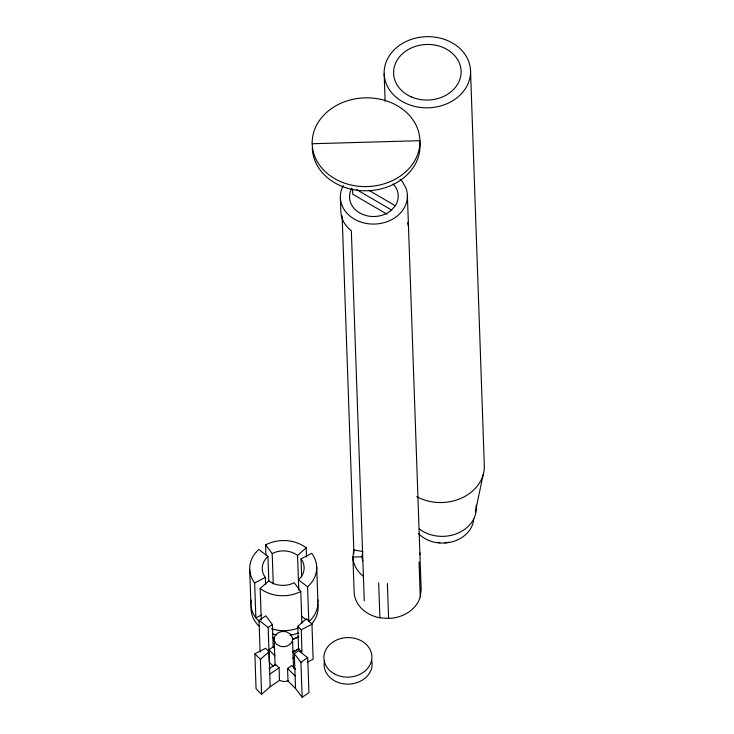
<?xml version="1.0" encoding="UTF-8"?>
<svg xmlns="http://www.w3.org/2000/svg" width="734" height="734" viewBox="0 0 734 734"><rect width="100%" height="100%" fill="white"/><g stroke="black" fill="none" stroke-linecap="round" stroke-linejoin="round"><path stroke-width="1.1" d="M362.761 560.914A24.36 20.047 -2 0 1 362.082 556.757L362.724 551.546L353.797 549.904L352.907 557.078L354.127 592.035A33.535 27.608 -2 0 0 379.9 617.808L388.607 618.45A33.535 27.608 -2 0 0 420.27 596.87L421.16 589.696L407.388 195.299M475.329 511.974L483.165 474.714M351.87 188.124A24.36 20.047 -2 0 0 360.128 213.172A24.36 20.047 -2 0 0 391.58 210.034L395.305 205.749A24.36 20.047 -2 0 0 393.158 184.005M261.276 620.028L260.175 588.475L268.809 580.851A20.956 17.249 -2 0 0 294.178 582.713L300.775 591.448L301.876 623.001M306.197 547.821A33.525 27.598 -2 0 0 265.598 544.848L272.195 553.583A20.956 17.249 -2 0 1 297.564 555.445L306.197 547.821L306.509 556.831M261.57 694.327L260.405 659.343L269.039 651.737L265.589 648.278L254.882 653.82L256.047 688.804L261.57 694.327L270.195 686.703L279.498 680.39L283.636 681.602L288.361 680.923M297.802 626.322L301.252 629.781L301.977 652.187L298.518 648.737L297.802 626.322L306.454 618.698L311.978 624.221L313.115 659.224L307.271 662.233M260.093 651.948L259.038 620.432L265.818 615.808L272.415 624.561L273.158 646.893L274.672 648.406M273.131 666.123L269.341 662.334L268.176 627.451L272.415 624.561M273.158 646.893L268.919 649.783L274.966 655.829M269.103 668.784L275.608 664.353L279.058 667.812L279.498 680.39M292.939 652.535L298.518 648.737M295.573 688.565L294.297 653.581L298.545 650.691L307.684 657.682L308.95 692.676L302.16 697.3L295.573 688.565L288.003 681.014L287.563 668.426L291.802 665.536L295.591 669.325M269.773 674.133L279.058 667.812M294.536 657.26L292.563 658.233M302.16 697.3L300.894 662.307L307.684 657.682M254.652 582.952L265.35 577.401A20.956 17.249 -2 0 1 267.956 556.482L258.818 549.472A33.525 27.598 -2 0 0 254.652 582.952L255.872 617.881L259.818 621.826M307.555 586.824L298.417 579.823A20.956 17.249 -2 0 0 301.023 558.895L311.721 553.344A33.525 27.598 -2 0 1 307.555 586.824L308.775 621.753A33.525 27.598 -2 0 0 317.749 599.861M261.708 614.853L255.872 617.881A33.525 27.598 -2 0 1 251.129 600.118M301.252 629.781L311.978 624.221M362.082 556.757L352.907 557.078A33.535 27.608 -2 0 0 363.403 576.245M312.179 143.745L419.921 140.68A53.894 44.361 -2 0 0 338.135 104.577A53.894 44.361 -2 0 0 340.09 181.39A53.894 44.361 -2 0 0 419.921 140.68M368.881 190.326L395.305 205.749M356.357 189.464L391.58 210.034M386.928 214.163L352.687 194.171L352.513 189.179M301.298 616.028L306.289 619.845M259.038 620.432L268.176 627.451M400.048 179.289L402.416 181.656L405.994 188.198A33.535 27.608 -2 0 1 371.698 224.044A33.535 27.608 -2 0 1 343.264 185.546M287.563 668.426L295.132 676.005M254.882 653.82L260.405 659.343M294.297 653.581L300.894 662.307M292.481 637.763L290.517 634.185L286.645 631.928A9.239 7.606 -2 0 0 274.241 640.378L276.195 643.957L280.067 646.214A9.239 7.606 -2 0 0 292.481 637.763L293.536 668.197M407.691 222.696L408.489 226.751M419.031 561.95L420.27 596.87M387.387 583.521L388.607 618.45M470.531 70.739A43.214 35.571 -2 0 1 406.829 103.788A43.214 35.571 -2 0 1 404.673 42.214A43.214 35.571 -2 0 1 470.531 70.739L484.321 465.466A43.214 35.571 -2 0 1 461.842 497.964A43.214 35.571 -2 0 1 416.756 496.624M384.157 73.758L385.121 101.219M378.68 582.888L379.9 617.808M364.257 600.715L351.338 230.779A33.535 27.608 -2 0 1 340.842 211.612L340.356 197.639M342.136 215.879L353.916 553.234M316.693 566.978L317.914 601.908M301.023 558.895L301.646 576.961M297.564 555.445L298.775 589.962M272.195 553.583L273.259 584.007M274.167 638.396L275.112 665.454M267.956 556.482L268.818 581.264M265.598 544.848L265.956 554.987M270.195 686.703L269.039 651.737M265.35 577.401L265.589 584.163M249.679 569.318L250.9 604.247M476.155 505.322A33.764 27.791 -2 0 1 457.53 533.324A33.764 27.791 -2 0 1 419.408 529.04M473.76 518.782A30.92 25.451 -2 0 1 452.126 541.83A30.92 25.451 -2 0 1 418.563 533.609M448.639 542.187A22.506 18.524 -2 0 1 444.749 542.747M439.859 542.655A22.506 18.524 -2 0 1 437.932 542.371M419.775 552.693A33.535 27.608 -2 0 1 419.94 554.739M371.771 660.628A24.02 19.772 -2 0 1 347.953 684.125A24.02 19.772 -2 0 1 324.547 660.866M419.848 141.726A53.894 44.361 -2 0 1 369.239 190.675A53.894 44.361 -2 0 1 312.326 147.947M292.591 639.305A22.332 18.258 -1.4 0 0 298.738 636.479A22.35 18.396 -2 0 1 292.572 639.332M272.424 637.378A22.332 18.258 -1.4 0 0 274.415 638.351A22.35 18.396 -2 0 1 272.461 637.424M299.087 648.572A22.332 18.387 -2 0 1 292.949 651.397M317.767 603.743A33.525 27.598 -2 0 1 311.372 624.276M298.288 633.029A33.525 27.598 -2 0 1 289.902 635.185M276.837 634.938A33.525 27.598 -2 0 1 272.644 633.919M258.983 626.102A33.525 27.598 -2 0 1 251.175 606.073M298.114 628.111A33.525 27.598 -2 0 1 271.452 628.68M300.775 591.448A33.525 27.598 -2 0 1 260.175 588.475M411.315 96.888A33.764 27.791 -2 0 0 461.09 71.07A33.764 27.791 -2 0 0 409.636 48.783A33.764 27.791 -2 0 0 411.315 96.888M334.135 673.729A24.02 19.772 -2 0 0 371.808 658.793A24.02 19.772 -2 0 0 337.704 639.562A24.02 19.772 -2 0 0 334.135 673.729"/></g></svg>
